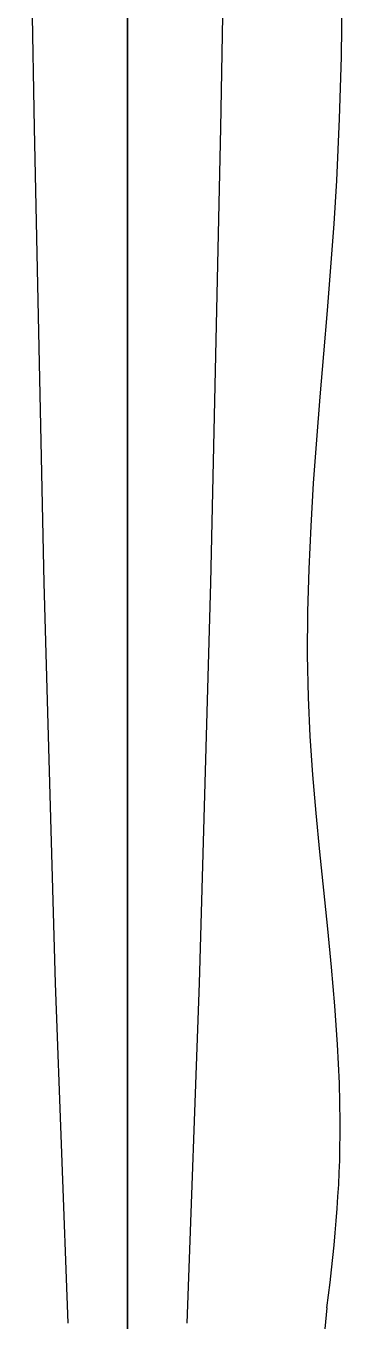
# Model space of a CAD drawing. Extents: x 11992 to 29481, y -6727 to 6811.
# Drawn here: x 22880 to 22933.8, y 1239.9 to 1460.1 of the extents above; entities that cross this region are included whole.
import ezdxf

# ---------------------------------------------------------------- set-up
doc = ezdxf.new("R2010")
doc.units = 0
doc.header["$MEASUREMENT"] = 0
doc.layers.get('0').update_dxf_attribs({"color": 8, "linetype": 'CONTINUOUS'})

msp = doc.modelspace()

# ---------------------------------------------------------------- linework, layer by layer
for p, q in [((22897.26, 1129.56, -2340.43), (22897.26, 2739.53, -2340.43)), ((22897.26, 2739.53, -2340.43), (22897.26, 1129.56, -2340.43)), ((22897.26, 1129.56, -2110.34), (22897.26, 2739.53, -2110.34)), ((22881.43, 1442.7, -2340.42), (22879.99, 1528.31, -2340.42)), ((22897.26, 1442.7, -2091.03), (22897.26, 1528.31, -2089.28)), ((22897.26, 1528.31, -2131.4), (22897.26, 1442.7, -2129.65)), ((22914.53, 1528.31, -2340.42), (22913.09, 1442.7, -2340.42)), ((22897.26, 1436.53, -2083.37), (22897.26, 1509.01, -2083.58)), ((22897.26, 1429.87, -2041.42), (22897.26, 1499.91, -2041.29)), ((22897.26, 1420.25, -2043.95), (22897.26, 1491.05, -2043.84)), ((22897.26, 1443.17, -1996.79), (22897.26, 1489.06, -1996.34)), ((22933.63, 1454.79, -2340.43), (22933.76, 1465.32, -2340.43)), ((22933.33, 1444.27, -2340.43), (22933.63, 1454.79, -2340.43)), ((22883.12, 1365.39, -2340.42), (22881.43, 1442.7, -2340.42)), ((22897.26, 1395.64, -1997.43), (22897.26, 1443.17, -1996.79)), ((22897.26, 1365.39, -2093.09), (22897.26, 1442.7, -2091.03)), ((22897.26, 1442.7, -2129.65), (22897.26, 1365.39, -2127.59)), ((22913.09, 1442.7, -2340.42), (22911.4, 1365.38, -2340.42)), ((22932.85, 1433.77, -2340.43), (22933.33, 1444.27, -2340.43)), ((22897.26, 1350.16, -2083.17), (22897.26, 1436.53, -2083.37)), ((22932.39, 1426.39, -2340.43), (22932.85, 1433.77, -2340.43)), ((22897.26, 1345.88, -2041.51), (22897.26, 1429.87, -2041.42)), ((22931.85, 1419.03, -2340.43), (22932.39, 1426.39, -2340.43)), ((22897.26, 1335.5, -2044.02), (22897.26, 1420.25, -2043.95)), ((22931.26, 1411.68, -2340.43), (22931.85, 1419.03, -2340.43)), ((22930.65, 1404.33, -2340.43), (22931.26, 1411.68, -2340.43)), ((22930.03, 1396.99, -2340.43), (22930.65, 1404.33, -2340.43)), ((22929.45, 1389.66, -2340.43), (22930.03, 1396.99, -2340.43)), ((22897.26, 1346.82, -1998.3), (22897.26, 1395.64, -1997.43)), ((22928.92, 1382.34, -2340.43), (22929.45, 1389.66, -2340.43)), ((22928.48, 1375.03, -2340.43), (22928.92, 1382.34, -2340.43)), ((22928.14, 1367.73, -2340.43), (22928.48, 1375.03, -2340.43)), ((22927.94, 1360.43, -2340.43), (22928.14, 1367.73, -2340.43)), ((22885.04, 1297.33, -2340.42), (22883.12, 1365.39, -2340.42)), ((22897.26, 1297.33, -2095.44), (22897.26, 1365.39, -2093.09)), ((22897.26, 1365.39, -2127.59), (22897.26, 1297.33, -2125.25)), ((22911.4, 1365.38, -2340.42), (22909.48, 1297.33, -2340.42)), ((22927.89, 1353.14, -2340.43), (22927.94, 1360.43, -2340.43)), ((22928.04, 1345.86, -2340.43), (22927.89, 1353.14, -2340.43)), ((22897.26, 1248.52, -2082.99), (22897.26, 1350.16, -2083.17)), ((22897.26, 1297.01, -1999.43), (22897.26, 1346.82, -1998.3)), ((22897.26, 1246.54, -2041.57), (22897.26, 1345.88, -2041.51)), ((22928.35, 1339.31, -2340.43), (22928.04, 1345.86, -2340.43)), ((22928.81, 1332.75, -2340.43), (22928.35, 1339.31, -2340.43)), ((22897.26, 1235.4, -2044.05), (22897.26, 1335.5, -2044.02)), ((22929.36, 1326.21, -2340.43), (22928.81, 1332.75, -2340.43)), ((22897.26, 1330.18, -2391.29), (22897.26, 1330.21, -2390.46)), ((22897.26, 1330.21, -2390.46), (22897.26, 1330.21, -2340.08)), ((22897.26, 1330.21, -2340.08), (22897.26, 1240.21, -2340.08)), ((22897.26, 1330.11, -2392.13), (22897.26, 1330.18, -2391.29)), ((22897.26, 1330.02, -2392.95), (22897.26, 1330.11, -2392.13)), ((22897.26, 1329.9, -2393.78), (22897.26, 1330.02, -2392.95)), ((22897.26, 1329.76, -2394.6), (22897.26, 1329.9, -2393.78)), ((22897.26, 1329.58, -2395.41), (22897.26, 1329.76, -2394.6)), ((22897.26, 1329.37, -2396.22), (22897.26, 1329.58, -2395.41)), ((22897.26, 1329.14, -2397.02), (22897.26, 1329.37, -2396.22)), ((22897.26, 1328.88, -2397.81), (22897.26, 1329.14, -2397.02)), ((22897.26, 1328.6, -2398.59), (22897.26, 1328.88, -2397.81)), ((22897.26, 1328.28, -2399.37), (22897.26, 1328.6, -2398.59)), ((22897.26, 1327.94, -2400.13), (22897.26, 1328.28, -2399.37)), ((22897.26, 1327.58, -2400.87), (22897.26, 1327.94, -2400.13)), ((22897.26, 1327.19, -2401.61), (22897.26, 1327.58, -2400.87)), ((22897.26, 1326.77, -2402.33), (22897.26, 1327.19, -2401.61)), ((22897.26, 1326.33, -2403.04), (22897.26, 1326.77, -2402.33)), ((22897.26, 1325.86, -2403.73), (22897.26, 1326.33, -2403.04)), ((22897.26, 1325.37, -2404.4), (22897.26, 1325.86, -2403.73)), ((22929.99, 1319.66, -2340.43), (22929.36, 1326.21, -2340.43)), ((22897.26, 1324.86, -2405.06), (22897.26, 1325.37, -2404.4)), ((22897.26, 1324.33, -2405.7), (22897.26, 1324.86, -2405.06)), ((22897.26, 1323.77, -2406.32), (22897.26, 1324.33, -2405.7)), ((22897.26, 1323.2, -2406.92), (22897.26, 1323.77, -2406.32)), ((22897.26, 1322.6, -2407.5), (22897.26, 1323.2, -2406.92)), ((22897.26, 1321.98, -2408.06), (22897.26, 1322.6, -2407.5)), ((22897.26, 1321.35, -2408.6), (22897.26, 1321.98, -2408.06)), ((22897.26, 1320.69, -2409.12), (22897.26, 1321.35, -2408.6)), ((22897.26, 1320.02, -2409.61), (22897.26, 1320.69, -2409.12)), ((22897.26, 1319.33, -2410.08), (22897.26, 1320.02, -2409.61)), ((22897.26, 1251.09, -2410.08), (22897.26, 1319.33, -2410.08)), ((22930.66, 1313.12, -2340.43), (22929.99, 1319.66, -2340.43)), ((22931.32, 1306.57, -2340.43), (22930.66, 1313.12, -2340.43)), ((22931.95, 1300.02, -2340.43), (22931.32, 1306.57, -2340.43)), ((22932.51, 1293.47, -2340.43), (22931.95, 1300.02, -2340.43)), ((22887.17, 1239.49, -2340.42), (22885.04, 1297.33, -2340.42)), ((22897.26, 1239.5, -2098.03), (22897.26, 1297.33, -2095.44)), ((22897.26, 1297.33, -2125.25), (22897.26, 1239.5, -2122.65)), ((22897.26, 1246.54, -2000.86), (22897.26, 1297.01, -1999.43)), ((22909.48, 1297.33, -2340.42), (22907.36, 1239.49, -2340.42)), ((22932.97, 1286.9, -2340.43), (22932.51, 1293.47, -2340.43)), ((22933.29, 1280.33, -2340.43), (22932.97, 1286.9, -2340.43)), ((22933.43, 1273.75, -2340.43), (22933.29, 1280.33, -2340.43)), ((22933.36, 1267.16, -2340.43), (22933.43, 1273.75, -2340.43)), ((22933.28, 1265.13, -2340.43), (22933.36, 1267.16, -2340.43)), ((22933.18, 1263.09, -2340.43), (22933.28, 1265.13, -2340.43)), ((22933.06, 1261.04, -2340.43), (22933.18, 1263.09, -2340.43)), ((22932.92, 1258.99, -2340.43), (22933.06, 1261.04, -2340.43)), ((22932.76, 1256.92, -2340.43), (22932.92, 1258.99, -2340.43)), ((22932.59, 1254.85, -2340.43), (22932.76, 1256.92, -2340.43)), ((22932.4, 1252.76, -2340.43), (22932.59, 1254.85, -2340.43)), ((22897.26, 1250.4, -2409.61), (22897.26, 1251.09, -2410.08)), ((22932.19, 1250.66, -2340.43), (22932.4, 1252.76, -2340.43)), ((22897.26, 1249.73, -2409.12), (22897.26, 1250.4, -2409.61)), ((22897.26, 1249.08, -2408.6), (22897.26, 1249.73, -2409.12)), ((22897.26, 1248.44, -2408.06), (22897.26, 1249.08, -2408.6)), ((22931.96, 1248.55, -2340.43), (22932.19, 1250.66, -2340.43)), ((22897.26, 1248.52, -2082.99), (22897.26, 1242.86, -2082.72)), ((22897.26, 1247.83, -2407.5), (22897.26, 1248.44, -2408.06)), ((22897.26, 1247.23, -2406.92), (22897.26, 1247.83, -2407.5)), ((22897.26, 1246.65, -2406.32), (22897.26, 1247.23, -2406.92)), ((22897.26, 1246.1, -2405.7), (22897.26, 1246.65, -2406.32)), ((22897.26, 1246.54, -2000.86), (22897.26, 1241.05, -2000.77)), ((22897.26, 1246.54, -2041.57), (22897.26, 1238.58, -2041.61)), ((22931.46, 1244.26, -2340.43), (22931.72, 1246.41, -2340.43)), ((22931.72, 1246.41, -2340.43), (22931.96, 1248.55, -2340.43)), ((22897.26, 1245.56, -2405.06), (22897.26, 1246.1, -2405.7)), ((22897.26, 1245.05, -2404.4), (22897.26, 1245.56, -2405.06)), ((22897.26, 1244.56, -2403.73), (22897.26, 1245.05, -2404.4)), ((22897.26, 1244.1, -2403.04), (22897.26, 1244.56, -2403.73)), ((22931.18, 1242.09, -2340.43), (22931.46, 1244.26, -2340.43)), ((22897.26, 1243.66, -2402.33), (22897.26, 1244.1, -2403.04)), ((22897.26, 1243.24, -2401.61), (22897.26, 1243.66, -2402.33)), ((22897.26, 1242.85, -2400.87), (22897.26, 1243.24, -2401.61)), ((22897.26, 1242.86, -2082.72), (22897.26, 1237.2, -2082.44)), ((22897.26, 1242.48, -2400.13), (22897.26, 1242.85, -2400.87)), ((22897.26, 1242.14, -2399.37), (22897.26, 1242.48, -2400.13)), ((22897.26, 1241.83, -2398.59), (22897.26, 1242.14, -2399.37)), ((22931.18, 1242.09, -2340.43), (22930.35, 1233.94, -2340.43)), ((22897.26, 1241.54, -2397.81), (22897.26, 1241.83, -2398.59)), ((22897.26, 1241.28, -2397.02), (22897.26, 1241.54, -2397.81)), ((22897.26, 1241.05, -2396.22), (22897.26, 1241.28, -2397.02)), ((22897.26, 1241.05, -2000.77), (22897.26, 1235.56, -2000.48)), ((22897.26, 1240.85, -2395.41), (22897.26, 1241.05, -2396.22)), ((22897.26, 1240.67, -2394.6), (22897.26, 1240.85, -2395.41)), ((22897.26, 1240.52, -2393.78), (22897.26, 1240.67, -2394.6)), ((22897.26, 1240.4, -2392.95), (22897.26, 1240.52, -2393.78)), ((22897.26, 1240.31, -2392.13), (22897.26, 1240.4, -2392.95)), ((22897.26, 1240.25, -2391.29), (22897.26, 1240.31, -2392.13)), ((22897.26, 1240.21, -2390.46), (22897.26, 1240.25, -2391.29)), ((22897.26, 1240.21, -2340.08), (22897.26, 1240.21, -2390.46))]:
    msp.add_line(p, q)

doc.saveas('drawing.dxf')
